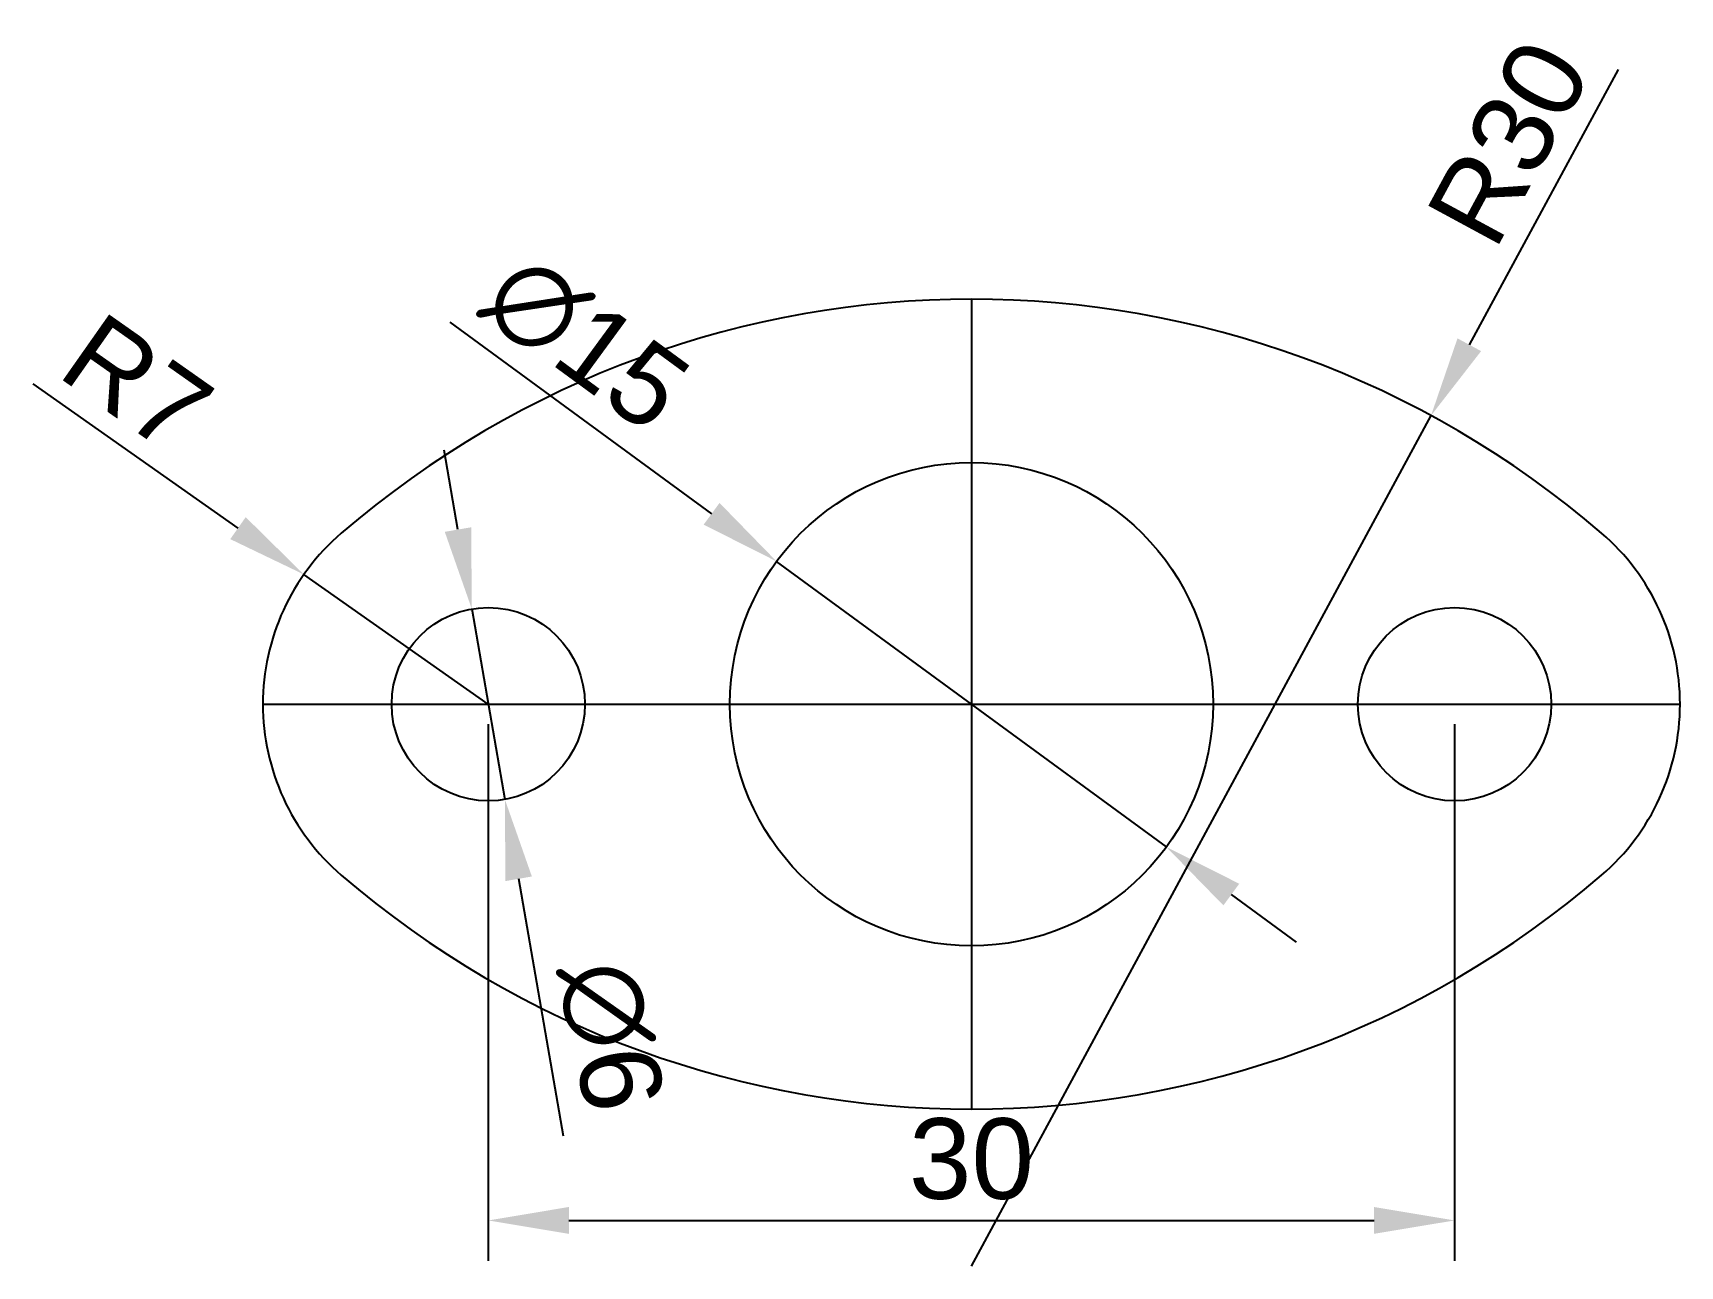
# Model space of a CAD drawing. Header units: millimetres. Extents: x 2280.2 to 2331.3, y 1453.3 to 1491.6.
import ezdxf

# ---------------------------------------------------------------- set-up
doc = ezdxf.new("R2010")
doc.units = ezdxf.units.MM
doc.layers.add('Cotas', color=252, linetype='Continuous')
doc.styles.get("Standard").update_dxf_attribs({"font": 'arial.ttf'})
doc.dimstyles.new('ISO-25', dxfattribs={"dimtxt": 2.5, "dimasz": 2.5, "dimexe": 1.25, "dimexo": 0.625, "dimtad": 1, "dimtxsty": 'Standard', "dimcen": 2.5, "dimadec": 0, "dimazin": 0, "dimtfac": 1, "dimtmove": 0, "dimatfit": 3, "dimfxl": 1, "dimarcsym": 0})

# ---------------------------------------------------------------- blocks, each defined once
blk = doc.blocks.new('*D1')
at = {"layer": 'Cotas', "color": 0, "lineweight": -2, "transparency": 16777216}
for p, q in [((2293.15, 1482.606), (2301.275, 1476.656)), ((2315.394, 1466.317), (2303.292, 1475.179)), ((2317.411, 1464.84), (2319.428, 1463.363))]:
    blk.add_line(p, q, dxfattribs=at)
at = {"layer": 'Cotas', "color": 0, "transparency": 16777216}
for points in [[(2301.521, 1476.993), (2301.029, 1476.32), (2303.292, 1475.179)], [(2317.657, 1465.176), (2317.165, 1464.504), (2315.394, 1466.317)]]:
    blk.add_solid(points, dxfattribs=at)
at = {"layer": 'Defpoints', "color": 0, "transparency": 16777216}
for p in [(2303.292, 1475.179), (2315.394, 1466.317)]:
    blk.add_point(p, dxfattribs=at)
at = {"layer": 'Cotas', "color": 0, "transparency": 16777216, "insert": (2297.369, 1481.96), "char_height": 2.5, "attachment_point": 5, "rotation": 323.7852}
blk.add_mtext('∅15', dxfattribs=at)
blk = doc.blocks.new('*D2')
at = {"layer": 'Cotas', "color": 0, "lineweight": -2, "transparency": 16777216}
for p, q in [((2293.401, 1476.167), (2292.973, 1478.63)), ((2293.829, 1473.704), (2294.857, 1467.793)), ((2296.673, 1457.342), (2295.285, 1465.33))]:
    blk.add_line(p, q, dxfattribs=at)
at = {"layer": 'Cotas', "color": 0, "transparency": 16777216}
for points in [[(2293.812, 1476.238), (2292.991, 1476.096), (2293.829, 1473.704)], [(2295.695, 1465.401), (2294.874, 1465.258), (2294.857, 1467.793)]]:
    blk.add_solid(points, dxfattribs=at)
at = {"layer": 'Defpoints', "color": 0, "transparency": 16777216}
for p in [(2293.829, 1473.704), (2294.857, 1467.793)]:
    blk.add_point(p, dxfattribs=at)
at = {"layer": 'Cotas', "color": 0, "transparency": 16777216, "insert": (2298.136, 1460.442), "char_height": 2.5, "attachment_point": 5, "rotation": 279.8612}
blk.add_mtext('∅6', dxfattribs=at)
blk = doc.blocks.new('*D3')
at = {"layer": 'Cotas', "color": 0, "lineweight": -2, "transparency": 16777216}
for p, q in [((2280.205, 1480.686), (2286.571, 1476.211)), ((2294.343, 1470.748), (2288.616, 1474.773))]:
    blk.add_line(p, q, dxfattribs=at)
at = {"layer": 'Cotas', "color": 0, "transparency": 16777216}
blk.add_solid([(2286.81, 1476.552), (2286.331, 1475.87), (2288.616, 1474.773)], dxfattribs=at)
at = {"layer": 'Defpoints', "color": 0, "transparency": 16777216}
for p in [(2288.616, 1474.773), (2294.343, 1470.748)]:
    blk.add_point(p, dxfattribs=at)
at = {"layer": 'Cotas', "color": 0, "transparency": 16777216, "insert": (2283.443, 1480.701), "char_height": 2.5, "attachment_point": 5, "rotation": 324.8984}
blk.add_mtext('R7', dxfattribs=at)
blk = doc.blocks.new('*D4')
at = {"layer": 'Cotas', "color": 0, "lineweight": -2, "transparency": 16777216}
for p, q in [((2329.42, 1490.448), (2324.799, 1481.902)), ((2309.343, 1453.313), (2323.611, 1479.703))]:
    blk.add_line(p, q, dxfattribs=at)
at = {"layer": 'Cotas', "color": 0, "transparency": 16777216}
blk.add_solid([(2324.433, 1482.1), (2325.166, 1481.704), (2323.611, 1479.703)], dxfattribs=at)
at = {"layer": 'Defpoints', "color": 0, "transparency": 16777216}
for p in [(2323.611, 1479.703), (2309.343, 1453.313)]:
    blk.add_point(p, dxfattribs=at)
at = {"layer": 'Cotas', "color": 0, "transparency": 16777216, "insert": (2326.031, 1488.179), "char_height": 2.5, "attachment_point": 5, "rotation": 61.6027}
blk.add_mtext('R30', dxfattribs=at)
blk = doc.blocks.new('*D5')
at = {"layer": 'Cotas', "color": 0, "lineweight": -2, "transparency": 16777216}
for p, q in [((2294.343, 1470.123), (2294.343, 1453.478)), ((2324.343, 1470.123), (2324.343, 1453.478)), ((2296.843, 1454.728), (2321.843, 1454.728))]:
    blk.add_line(p, q, dxfattribs=at)
at = {"layer": 'Cotas', "color": 0, "transparency": 16777216}
for points in [[(2296.843, 1455.145), (2296.843, 1454.312), (2294.343, 1454.728)], [(2321.843, 1455.145), (2321.843, 1454.312), (2324.343, 1454.728)]]:
    blk.add_solid(points, dxfattribs=at)
at = {"layer": 'Defpoints', "color": 0, "transparency": 16777216}
for p in [(2294.343, 1470.748), (2324.343, 1470.748), (2324.343, 1454.728)]:
    blk.add_point(p, dxfattribs=at)
at = {"layer": 'Cotas', "color": 0, "transparency": 16777216, "insert": (2309.343, 1456.631), "char_height": 2.5, "attachment_point": 5}
blk.add_mtext('30', dxfattribs=at)

msp = doc.modelspace()

# ---------------------------------------------------------------- linework, layer by layer
for centre, radius in [((2309.343, 1470.748), 7.5), ((2294.343, 1470.748), 3), ((2324.343, 1470.748), 3)]:
    msp.add_circle(centre, radius)
for centre, radius, start, end in [((2309.343, 1453.313), 30, 49.2943, 130.7057), ((2294.343, 1470.748), 7, 130.7057, 229.2943), ((2324.343, 1470.748), 7, 310.7057, 49.2943), ((2309.343, 1488.184), 30, 229.2943, 310.7057)]:
    msp.add_arc(centre, radius, start, end)
at = {"layer": 'Cotas'}
for p, q in [((2309.343, 1483.313), (2309.343, 1458.184)), ((2287.343, 1470.748), (2331.343, 1470.748))]:
    msp.add_line(p, q, dxfattribs=at)

# ---------------------------------------------------------------- dimensions: what is measured, and where the dimension line sits
for center, mpoint, picture, middle in [((2309.343, 1453.313), (2323.611, 1479.703), '*D4', (2326.031, 1488.179)), ((2294.343, 1470.748), (2288.616, 1474.773), '*D3', (2283.443, 1480.701))]:
    dim = msp.add_radius_dim(center=center, mpoint=mpoint, dimstyle='ISO-25', dxfattribs=at)
    dim.commit()
    dim.dimension.update_dxf_attribs({"geometry": picture, "text_midpoint": middle})
for p1, p2, picture, middle in [((2315.394, 1466.317), (2303.292, 1475.179), '*D1', (2297.369, 1481.96)), ((2293.829, 1473.704), (2294.857, 1467.793), '*D2', (2298.136, 1460.442))]:
    dim = msp.add_diameter_dim_2p(p1=p1, p2=p2, dimstyle='ISO-25', dxfattribs=at)
    dim.commit()
    dim.dimension.update_dxf_attribs({"geometry": picture, "text_midpoint": middle})
dim = msp.add_linear_dim(base=(2324.343, 1454.728), p1=(2294.343, 1470.748), p2=(2324.343, 1470.748), dimstyle='ISO-25', dxfattribs=at)
dim.commit()
dim.dimension.update_dxf_attribs({"geometry": '*D5', "text_midpoint": (2309.343, 1456.631)})

doc.saveas('drawing.dxf')
